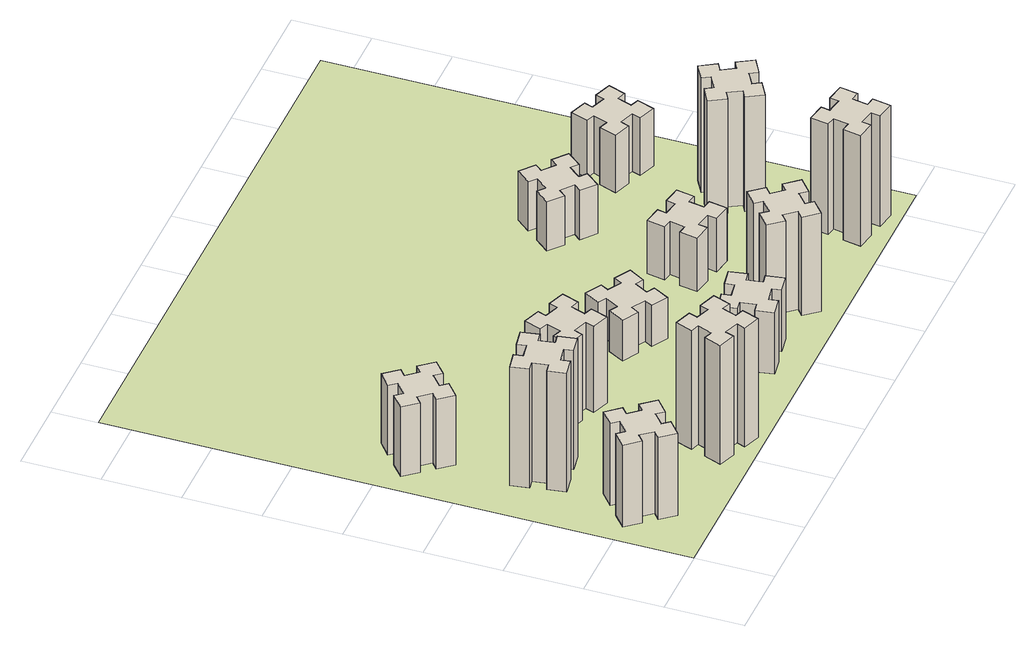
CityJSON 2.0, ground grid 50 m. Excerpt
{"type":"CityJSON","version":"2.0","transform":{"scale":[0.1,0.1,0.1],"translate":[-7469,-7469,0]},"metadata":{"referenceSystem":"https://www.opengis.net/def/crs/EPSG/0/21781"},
"CityObjects":{
"building1":{"type":"Building","attributes":{"class":"1000","function":"1000","usage":"1000","yearOfConstruction":2016,"roofType":"1000","measuredHeight":60,"storeysAboveGround":30,"storeysBelowGround":0},"geometry":[{"type":"Solid","lod":"1","boundaries":[[[[0,1,2,3,4,5,6,7,8,9,10,11,12,13,14,15,16,17,18,19]],[[17,16,20,21]],[[16,15,22,20]],[[15,14,23,22]],[[14,13,24,23]],[[13,12,25,24]],[[12,11,26,25]],[[11,10,27,26]],[[10,9,28,27]],[[9,8,29,28]],[[8,7,30,29]],[[7,6,31,30]],[[6,5,32,31]],[[5,4,33,32]],[[4,3,34,33]],[[3,2,35,34]],[[2,1,36,35]],[[1,0,37,36]],[[0,19,38,37]],[[19,18,39,38]],[[18,17,21,39]],[[24,25,26,27,28,29,30,31,32,33,34,35,36,37,38,39,21,20,22,23]]]]}]},
"building2":{"type":"Building","attributes":{"class":"1000","function":"1000","usage":"1000","yearOfConstruction":2016,"roofType":"1000","measuredHeight":87,"storeysAboveGround":30,"storeysBelowGround":0},"geometry":[{"type":"Solid","lod":"1","boundaries":[[[[40,41,42,43,44,45,46,47,48,49,50,51,52,53,54,55,56,57,58,59]],[[57,56,60,61]],[[56,55,62,60]],[[55,54,63,62]],[[54,53,64,63]],[[53,52,65,64]],[[52,51,66,65]],[[51,50,67,66]],[[50,49,68,67]],[[49,48,69,68]],[[48,47,70,69]],[[47,46,71,70]],[[46,45,72,71]],[[45,44,73,72]],[[44,43,74,73]],[[43,42,75,74]],[[42,41,76,75]],[[41,40,77,76]],[[40,59,78,77]],[[59,58,79,78]],[[58,57,61,79]],[[64,65,66,67,68,69,70,71,72,73,74,75,76,77,78,79,61,60,62,63]]]]}]},
"building3":{"type":"Building","attributes":{"class":"1000","function":"1000","usage":"1000","yearOfConstruction":2016,"roofType":"1000","measuredHeight":51,"storeysAboveGround":30,"storeysBelowGround":0},"geometry":[{"type":"Solid","lod":"1","boundaries":[[[[80,81,82,83,84,85,86,87,88,89,90,91,92,93,94,95,96,97,98,99]],[[97,96,100,101]],[[96,95,102,100]],[[95,94,103,102]],[[94,93,104,103]],[[93,92,105,104]],[[92,91,106,105]],[[91,90,107,106]],[[90,89,108,107]],[[89,88,109,108]],[[88,87,110,109]],[[87,86,111,110]],[[86,85,112,111]],[[85,84,113,112]],[[84,83,114,113]],[[83,82,115,114]],[[82,81,116,115]],[[81,80,117,116]],[[80,99,118,117]],[[99,98,119,118]],[[98,97,101,119]],[[104,105,106,107,108,109,110,111,112,113,114,115,116,117,118,119,101,100,102,103]]]]}]},
"building4":{"type":"Building","attributes":{"class":"1000","function":"1000","usage":"1000","yearOfConstruction":2016,"roofType":"1000","measuredHeight":87,"storeysAboveGround":30,"storeysBelowGround":0},"geometry":[{"type":"Solid","lod":"1","boundaries":[[[[120,121,122,123,124,125,126,127,128,129,130,131,132,133,134,135,136,137,138,139]],[[137,136,140,141]],[[136,135,142,140]],[[135,134,143,142]],[[134,133,144,143]],[[133,132,145,144]],[[132,131,146,145]],[[131,130,147,146]],[[130,129,148,147]],[[129,128,149,148]],[[128,127,150,149]],[[127,126,151,150]],[[126,125,152,151]],[[125,124,153,152]],[[124,123,154,153]],[[123,122,155,154]],[[122,121,156,155]],[[121,120,157,156]],[[120,139,158,157]],[[139,138,159,158]],[[138,137,141,159]],[[144,145,146,147,148,149,150,151,152,153,154,155,156,157,158,159,141,140,142,143]]]]}]},
"building5":{"type":"Building","attributes":{"class":"1000","function":"1000","usage":"1000","yearOfConstruction":2016,"roofType":"1000","measuredHeight":63,"storeysAboveGround":30,"storeysBelowGround":0},"geometry":[{"type":"Solid","lod":"1","boundaries":[[[[160,161,162,163,164,165,166,167,168,169,170,171,172,173,174,175,176,177,178,179]],[[177,176,180,181]],[[176,175,182,180]],[[175,174,183,182]],[[174,173,184,183]],[[173,172,185,184]],[[172,171,186,185]],[[171,170,187,186]],[[170,169,188,187]],[[169,168,189,188]],[[168,167,190,189]],[[167,166,191,190]],[[166,165,192,191]],[[165,164,193,192]],[[164,163,194,193]],[[163,162,195,194]],[[162,161,196,195]],[[161,160,197,196]],[[160,179,198,197]],[[179,178,199,198]],[[178,177,181,199]],[[184,185,186,187,188,189,190,191,192,193,194,195,196,197,198,199,181,180,182,183]]]]}]},
"building6":{"type":"Building","attributes":{"class":"1000","function":"1000","usage":"1000","yearOfConstruction":2016,"roofType":"1000","measuredHeight":45,"storeysAboveGround":30,"storeysBelowGround":0},"geometry":[{"type":"Solid","lod":"1","boundaries":[[[[200,201,202,203,204,205,206,207,208,209,210,211,212,213,214,215,216,217,218,219]],[[217,216,220,221]],[[216,215,222,220]],[[215,214,223,222]],[[214,213,224,223]],[[213,212,225,224]],[[212,211,226,225]],[[211,210,227,226]],[[210,209,228,227]],[[209,208,229,228]],[[208,207,230,229]],[[207,206,231,230]],[[206,205,232,231]],[[205,204,233,232]],[[204,203,234,233]],[[203,202,235,234]],[[202,201,236,235]],[[201,200,237,236]],[[200,219,238,237]],[[219,218,239,238]],[[218,217,221,239]],[[224,225,226,227,228,229,230,231,232,233,234,235,236,237,238,239,221,220,222,223]]]]}]},
"building7":{"type":"Building","attributes":{"class":"1000","function":"1000","usage":"1000","yearOfConstruction":2016,"roofType":"1000","measuredHeight":30,"storeysAboveGround":30,"storeysBelowGround":0},"geometry":[{"type":"Solid","lod":"1","boundaries":[[[[240,241,242,243,244,245,246,247,248,249,250,251,252,253,254,255,256,257,258,259]],[[257,256,260,261]],[[256,255,262,260]],[[255,254,263,262]],[[254,253,264,263]],[[253,252,265,264]],[[252,251,266,265]],[[251,250,267,266]],[[250,249,268,267]],[[249,248,269,268]],[[248,247,270,269]],[[247,246,271,270]],[[246,245,272,271]],[[245,244,273,272]],[[244,243,274,273]],[[243,242,275,274]],[[242,241,276,275]],[[241,240,277,276]],[[240,259,278,277]],[[259,258,279,278]],[[258,257,261,279]],[[264,265,266,267,268,269,270,271,272,273,274,275,276,277,278,279,261,260,262,263]]]]}]},
"building8":{"type":"Building","attributes":{"class":"1000","function":"1000","usage":"1000","yearOfConstruction":2016,"roofType":"1000","measuredHeight":72,"storeysAboveGround":30,"storeysBelowGround":0},"geometry":[{"type":"Solid","lod":"1","boundaries":[[[[280,281,282,283,284,285,286,287,288,289,290,291,292,293,294,295,296,297,298,299]],[[297,296,300,301]],[[296,295,302,300]],[[295,294,303,302]],[[294,293,304,303]],[[293,292,305,304]],[[292,291,306,305]],[[291,290,307,306]],[[290,289,308,307]],[[289,288,309,308]],[[288,287,310,309]],[[287,286,311,310]],[[286,285,312,311]],[[285,284,313,312]],[[284,283,314,313]],[[283,282,315,314]],[[282,281,316,315]],[[281,280,317,316]],[[280,299,318,317]],[[299,298,319,318]],[[298,297,301,319]],[[304,305,306,307,308,309,310,311,312,313,314,315,316,317,318,319,301,300,302,303]]]]}]},
"building9":{"type":"Building","attributes":{"class":"1000","function":"1000","usage":"1000","yearOfConstruction":2016,"roofType":"1000","measuredHeight":39,"storeysAboveGround":30,"storeysBelowGround":0},"geometry":[{"type":"Solid","lod":"1","boundaries":[[[[320,321,322,323,324,325,326,327,328,329,330,331,332,333,334,335,336,337,338,339]],[[337,336,340,341]],[[336,335,342,340]],[[335,334,343,342]],[[334,333,344,343]],[[333,332,345,344]],[[332,331,346,345]],[[331,330,347,346]],[[330,329,348,347]],[[329,328,349,348]],[[328,327,350,349]],[[327,326,351,350]],[[326,325,352,351]],[[325,324,353,352]],[[324,323,354,353]],[[323,322,355,354]],[[322,321,356,355]],[[321,320,357,356]],[[320,339,358,357]],[[339,338,359,358]],[[338,337,341,359]],[[344,345,346,347,348,349,350,351,352,353,354,355,356,357,358,359,341,340,342,343]]]]}]},
"building10":{"type":"Building","attributes":{"class":"1000","function":"1000","usage":"1000","yearOfConstruction":2016,"roofType":"1000","measuredHeight":36,"storeysAboveGround":30,"storeysBelowGround":0},"geometry":[{"type":"Solid","lod":"1","boundaries":[[[[360,361,362,363,364,365,366,367,368,369,370,371,372,373,374,375,376,377,378,379]],[[377,376,380,381]],[[376,375,382,380]],[[375,374,383,382]],[[374,373,384,383]],[[373,372,385,384]],[[372,371,386,385]],[[371,370,387,386]],[[370,369,388,387]],[[369,368,389,388]],[[368,367,390,389]],[[367,366,391,390]],[[366,365,392,391]],[[365,364,393,392]],[[364,363,394,393]],[[363,362,395,394]],[[362,361,396,395]],[[361,360,397,396]],[[360,379,398,397]],[[379,378,399,398]],[[378,377,381,399]],[[384,385,386,387,388,389,390,391,392,393,394,395,396,397,398,399,381,380,382,383]]]]}]},
"building11":{"type":"Building","attributes":{"class":"1000","function":"1000","usage":"1000","yearOfConstruction":2016,"roofType":"1000","measuredHeight":81,"storeysAboveGround":30,"storeysBelowGround":0},"geometry":[{"type":"Solid","lod":"1","boundaries":[[[[400,401,402,403,404,405,406,407,408,409,410,411,412,413,414,415,416,417,418,419]],[[417,416,420,421]],[[416,415,422,420]],[[415,414,423,422]],[[414,413,424,423]],[[413,412,425,424]],[[412,411,426,425]],[[411,410,427,426]],[[410,409,428,427]],[[409,408,429,428]],[[408,407,430,429]],[[407,406,431,430]],[[406,405,432,431]],[[405,404,433,432]],[[404,403,434,433]],[[403,402,435,434]],[[402,401,436,435]],[[401,400,437,436]],[[400,419,438,437]],[[419,418,439,438]],[[418,417,421,439]],[[424,425,426,427,428,429,430,431,432,433,434,435,436,437,438,439,421,420,422,423]]]]}]},
"building12":{"type":"Building","attributes":{"class":"1000","function":"1000","usage":"1000","yearOfConstruction":2016,"roofType":"1000","measuredHeight":84,"storeysAboveGround":30,"storeysBelowGround":0},"geometry":[{"type":"Solid","lod":"1","boundaries":[[[[440,441,442,443,444,445,446,447,448,449,450,451,452,453,454,455,456,457,458,459]],[[457,456,460,461]],[[456,455,462,460]],[[455,454,463,462]],[[454,453,464,463]],[[453,452,465,464]],[[452,451,466,465]],[[451,450,467,466]],[[450,449,468,467]],[[449,448,469,468]],[[448,447,470,469]],[[447,446,471,470]],[[446,445,472,471]],[[445,444,473,472]],[[444,443,474,473]],[[443,442,475,474]],[[442,441,476,475]],[[441,440,477,476]],[[440,459,478,477]],[[459,458,479,478]],[[458,457,461,479]],[[464,465,466,467,468,469,470,471,472,473,474,475,476,477,478,479,461,460,462,463]]]]}]},
"building13":{"type":"Building","attributes":{"class":"1000","function":"1000","usage":"1000","yearOfConstruction":2016,"roofType":"1000","measuredHeight":42,"storeysAboveGround":30,"storeysBelowGround":0},"geometry":[{"type":"Solid","lod":"1","boundaries":[[[[480,481,482,483,484,485,486,487,488,489,490,491,492,493,494,495,496,497,498,499]],[[497,496,500,501]],[[496,495,502,500]],[[495,494,503,502]],[[494,493,504,503]],[[493,492,505,504]],[[492,491,506,505]],[[491,490,507,506]],[[490,489,508,507]],[[489,488,509,508]],[[488,487,510,509]],[[487,486,511,510]],[[486,485,512,511]],[[485,484,513,512]],[[484,483,514,513]],[[483,482,515,514]],[[482,481,516,515]],[[481,480,517,516]],[[480,499,518,517]],[[499,498,519,518]],[[498,497,501,519]],[[504,505,506,507,508,509,510,511,512,513,514,515,516,517,518,519,501,500,502,503]]]]}]},
"landuse1":{"type":"LandUse","attributes":{"name":"plot1","function":"1010"},"geometry":[{"type":"MultiSurface","lod":"1","boundaries":[[[520,521,522,523]]]}]}
},
"vertices":[
[259,443,0],[323,366,0],[277,328,0],[354,236,0],[446,313,0],[408,359,0],[484,423,0],[523,377,0],[615,454,0],[538,546,0],[492,508,0],[427,584,0],[473,623,0],[396,715,0],[304,638,0],[343,592,0],[266,527,0],[228,573,0],[136,496,0],[213,404,0],[266,527,600],[228,573,600],[343,592,600],[304,638,600],[396,715,600],[473,623,600],[427,584,600],[492,508,600],[538,546,600],[615,454,600],[523,377,600],[484,423,600],[408,359,600],[446,313,600],[354,236,600],[277,328,600],[323,366,600],[259,443,600],[213,404,600],[136,496,600],
[445,998,0],[544,1016,0],[554,957,0],[672,977,0],[651,1096,0],[592,1085,0],[575,1184,0],[634,1194,0],[613,1312,0],[495,1291,0],[505,1232,0],[407,1215,0],[397,1274,0],[278,1253,0],[299,1135,0],[358,1145,0],[376,1047,0],[317,1037,0],[337,918,0],[456,939,0],[376,1047,870],[317,1037,870],[358,1145,870],[299,1135,870],[278,1253,870],[397,1274,870],[407,1215,870],[505,1232,870],[495,1291,870],[613,1312,870],[634,1194,870],[575,1184,870],[592,1085,870],[651,1096,870],[672,977,870],[554,957,870],[544,1016,870],[445,998,870],[456,939,870],[337,918,870],
[492,1888,0],[427,1964,0],[473,2003,0],[396,2095,0],[304,2018,0],[343,1972,0],[266,1907,0],[228,1953,0],[136,1876,0],[213,1784,0],[259,1823,0],[323,1746,0],[277,1708,0],[354,1616,0],[446,1693,0],[408,1739,0],[484,1803,0],[523,1757,0],[615,1834,0],[538,1926,0],[484,1803,510],[523,1757,510],[408,1739,510],[446,1693,510],[354,1616,510],[277,1708,510],[323,1746,510],[259,1823,510],[213,1784,510],[136,1876,510],[228,1953,510],[266,1907,510],[343,1972,510],[304,2018,510],[396,2095,510],[473,2003,510],[427,1964,510],[492,1888,510],[538,1926,510],[615,1834,510],
[1202,191,0],[1236,285,0],[1292,264,0],[1333,377,0],[1220,418,0],[1200,362,0],[1106,396,0],[1127,452,0],[1014,493,0],[973,380,0],[1029,360,0],[995,266,0],[939,287,0],[897,174,0],[1010,133,0],[1031,189,0],[1125,155,0],[1104,99,0],[1217,57,0],[1258,170,0],[1125,155,870],[1104,99,870],[1031,189,870],[1010,133,870],[897,174,870],[939,287,870],[995,266,870],[1029,360,870],[973,380,870],[1014,493,870],[1127,452,870],[1106,396,870],[1200,362,870],[1220,418,870],[1333,377,870],[1292,264,870],[1236,285,870],[1202,191,870],[1258,170,870],[1217,57,870],
[1202,1131,0],[1236,1225,0],[1292,1204,0],[1333,1317,0],[1220,1358,0],[1200,1302,0],[1106,1336,0],[1127,1392,0],[1014,1433,0],[973,1320,0],[1029,1300,0],[995,1206,0],[939,1227,0],[897,1114,0],[1010,1073,0],[1031,1129,0],[1125,1095,0],[1104,1039,0],[1217,997,0],[1258,1110,0],[1125,1095,630],[1104,1039,630],[1031,1129,630],[1010,1073,630],[897,1114,630],[939,1227,630],[995,1206,630],[1029,1300,630],[973,1320,630],[1014,1433,630],[1127,1392,630],[1106,1336,630],[1200,1302,630],[1220,1358,630],[1333,1317,630],[1292,1204,630],[1236,1225,630],[1202,1131,630],[1258,1110,630],[1217,997,630],
[1985,492,0],[1887,475,0],[1877,534,0],[1758,513,0],[1779,395,0],[1838,405,0],[1856,307,0],[1797,297,0],[1817,178,0],[1936,199,0],[1925,258,0],[2024,276,0],[2034,217,0],[2152,237,0],[2131,356,0],[2072,345,0],[2055,444,0],[2114,454,0],[2093,572,0],[1975,551,0],[2055,444,450],[2114,454,450],[2072,345,450],[2131,356,450],[2152,237,450],[2034,217,450],[2024,276,450],[1925,258,450],[1936,199,450],[1817,178,450],[1797,297,450],[1856,307,450],[1838,405,450],[1779,395,450],[1758,513,450],[1877,534,450],[1887,475,450],[1985,492,450],[1975,551,450],[2093,572,450],
[1757,1045,0],[1844,995,0],[1814,943,0],[1918,883,0],[1978,987,0],[1926,1017,0],[1976,1104,0],[2028,1074,0],[2088,1178,0],[1984,1238,0],[1954,1186,0],[1867,1236,0],[1897,1288,0],[1793,1348,0],[1733,1244,0],[1785,1214,0],[1735,1127,0],[1683,1157,0],[1623,1053,0],[1727,993,0],[1735,1127,300],[1683,1157,300],[1785,1214,300],[1733,1244,300],[1793,1348,300],[1897,1288,300],[1867,1236,300],[1954,1186,300],[1984,1238,300],[2088,1178,300],[2028,1074,300],[1976,1104,300],[1926,1017,300],[1978,987,300],[1918,883,300],[1814,943,300],[1844,995,300],[1757,1045,300],[1727,993,300],[1623,1053,300],
[2528,259,0],[2604,323,0],[2643,277,0],[2735,354,0],[2658,446,0],[2612,408,0],[2547,484,0],[2593,523,0],[2516,615,0],[2424,538,0],[2463,492,0],[2386,427,0],[2348,473,0],[2256,396,0],[2333,304,0],[2379,343,0],[2443,266,0],[2397,228,0],[2474,136,0],[2566,213,0],[2443,266,720],[2397,228,720],[2379,343,720],[2333,304,720],[2256,396,720],[2348,473,720],[2386,427,720],[2463,492,720],[2424,538,720],[2516,615,720],[2593,523,720],[2547,484,720],[2612,408,720],[2658,446,720],[2735,354,720],[2643,277,720],[2604,323,720],[2528,259,720],[2566,213,720],[2474,136,720],
[2496,1084,0],[2478,985,0],[2419,996,0],[2398,877,0],[2517,857,0],[2527,916,0],[2625,898,0],[2615,839,0],[2733,818,0],[2754,937,0],[2695,947,0],[2712,1045,0],[2771,1035,0],[2792,1153,0],[2674,1174,0],[2664,1115,0],[2565,1132,0],[2576,1191,0],[2457,1212,0],[2437,1094,0],[2565,1132,390],[2576,1191,390],[2664,1115,390],[2674,1174,390],[2792,1153,390],[2771,1035,390],[2712,1045,390],[2695,947,390],[2754,937,390],[2733,818,390],[2615,839,390],[2625,898,390],[2527,916,390],[2517,857,390],[2398,877,390],[2419,996,390],[2478,985,390],[2496,1084,390],[2437,1094,390],[2457,1212,390],
[2747,1746,0],[2812,1823,0],[2858,1784,0],[2935,1876,0],[2843,1953,0],[2804,1907,0],[2728,1972,0],[2766,2018,0],[2674,2095,0],[2597,2003,0],[2643,1964,0],[2579,1888,0],[2533,1926,0],[2456,1834,0],[2548,1757,0],[2586,1803,0],[2663,1739,0],[2624,1693,0],[2716,1616,0],[2793,1708,0],[2663,1739,360],[2624,1693,360],[2586,1803,360],[2548,1757,360],[2456,1834,360],[2533,1926,360],[2579,1888,360],[2643,1964,360],[2597,2003,360],[2674,2095,360],[2766,2018,360],[2728,1972,360],[2804,1907,360],[2843,1953,360],[2935,1876,360],[2858,1784,360],[2812,1823,360],[2747,1746,360],[2793,1708,360],[2716,1616,360],
[3435,207,0],[3452,305,0],[3511,295,0],[3532,413,0],[3414,434,0],[3404,375,0],[3305,392,0],[3316,451,0],[3197,472,0],[3177,354,0],[3236,344,0],[3218,245,0],[3159,256,0],[3138,137,0],[3257,117,0],[3267,176,0],[3365,158,0],[3355,99,0],[3473,78,0],[3494,197,0],[3365,158,810],[3355,99,810],[3267,176,810],[3257,117,810],[3138,137,810],[3159,256,810],[3218,245,810],[3236,344,810],[3177,354,810],[3197,472,810],[3316,451,810],[3305,392,810],[3404,375,810],[3414,434,810],[3532,413,810],[3511,295,810],[3452,305,810],[3435,207,810],[3494,197,810],[3473,78,810],
[3215,1004,0],[3265,917,0],[3213,887,0],[3273,783,0],[3377,843,0],[3347,895,0],[3434,945,0],[3464,893,0],[3568,953,0],[3508,1057,0],[3456,1027,0],[3406,1114,0],[3458,1144,0],[3398,1248,0],[3294,1188,0],[3324,1136,0],[3237,1086,0],[3207,1138,0],[3103,1078,0],[3163,974,0],[3237,1086,840],[3207,1138,840],[3324,1136,840],[3294,1188,840],[3398,1248,840],[3458,1144,840],[3406,1114,840],[3456,1027,840],[3508,1057,840],[3568,953,840],[3464,893,840],[3434,945,840],[3347,895,840],[3377,843,840],[3273,783,840],[3213,887,840],[3265,917,840],[3215,1004,840],[3163,974,840],[3103,1078,840],
[3420,1842,0],[3326,1876,0],[3347,1932,0],[3234,1973,0],[3193,1860,0],[3249,1840,0],[3215,1746,0],[3159,1767,0],[3117,1654,0],[3230,1613,0],[3251,1669,0],[3345,1635,0],[3324,1579,0],[3437,1537,0],[3478,1650,0],[3422,1671,0],[3456,1765,0],[3512,1744,0],[3553,1857,0],[3440,1898,0],[3456,1765,420],[3512,1744,420],[3422,1671,420],[3478,1650,420],[3437,1537,420],[3324,1579,420],[3345,1635,420],[3251,1669,420],[3230,1613,420],[3117,1654,420],[3159,1767,420],[3215,1746,420],[3249,1840,420],[3193,1860,420],[3234,1973,420],[3347,1932,420],[3326,1876,420],[3420,1842,420],[3440,1898,420],[3553,1857,420],
[5,3705,0],[3705,3705,0],[3705,5,0],[5,5,0]
]}
